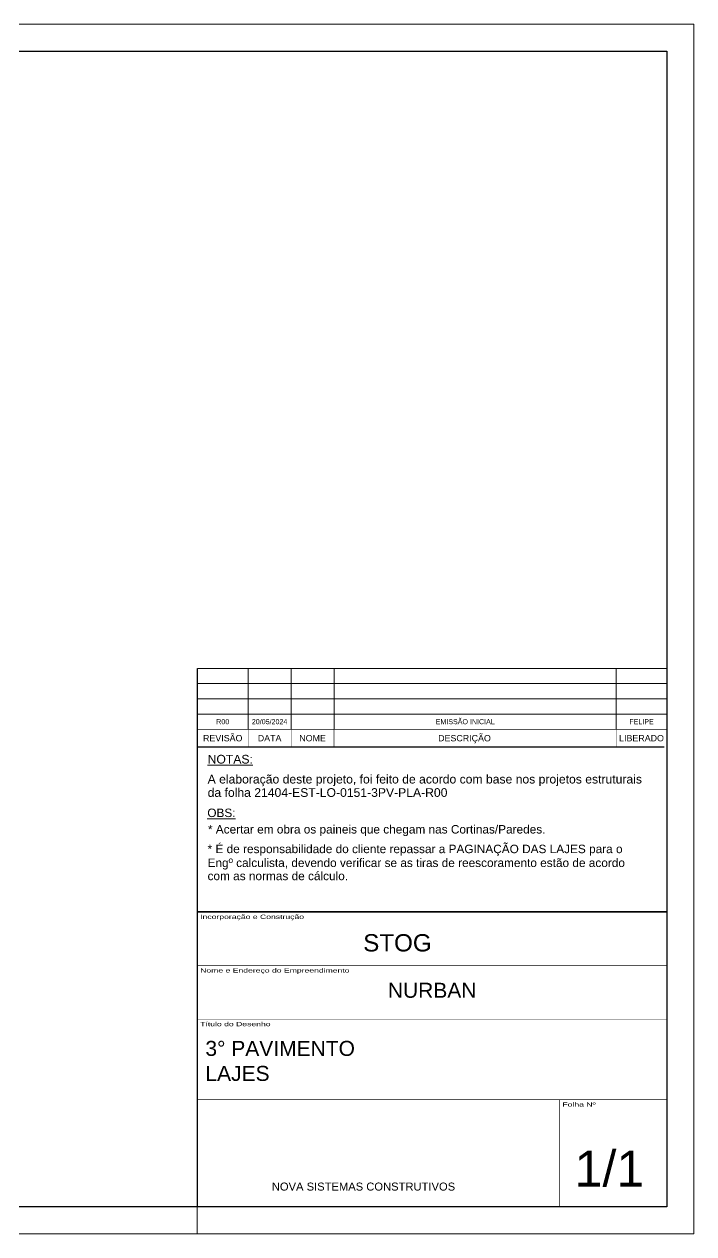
# Model space of a CAD drawing. Header units: millimetres. Extents: x 2431 to 6723, y 622 to 3369.
# Drawn here: x 5202 to 6723, y 622 to 3369 of the extents above; entities that cross this region are included whole.
import ezdxf
from ezdxf.enums import TextEntityAlignment as Align

# ---------------------------------------------------------------- set-up
doc = ezdxf.new("R2010")
doc.units = ezdxf.units.MM
for name, color, linetype, lineweight in [('CARIMBO', 255, 'Continuous', 9), ('FOLHA', 255, 'Continuous', 5), ('Folhas', 255, 'Continuous', 9)]:
    doc.layers.add(name, color=color, linetype=linetype, lineweight=lineweight)
doc.styles.add('ARIAL', font='arial.ttf')
doc.styles.add('Tecnologia', font='')
doc.styles.add('VERDANA', font='verdana.ttf', dxfattribs={"oblique": 15})
doc.styles.get('Tecnologia').set_extended_font_data('Forgotten Futurist')

# ---------------------------------------------------------------- blocks, each defined once
blk = doc.blocks.new('Carimbo Laje')
at = {"layer": 'CARIMBO', "color": 30}
for points, const_width in [([(124981.9, 144853.7), (123684.7, 144853.7), (123684.7, 144038.4)], 4.45), ([(123684.7, 144705.5), (124981.9, 144705.5)], 1.48), ([(123684.7, 144557.3), (124981.9, 144557.3)], 1.48), ([(123684.7, 144334.9), (124981.9, 144334.9)], 1.48), ([(124685.4, 144038.4), (124685.4, 144334.9)], 1.48), ([(123684.7, 144038.4), (124981.9, 144038.4)], 1.48)]:
    blk.add_lwpolyline(points, dxfattribs=dict(at, const_width=const_width))
at = {"color": 0, "linetype": 'Continuous', "ltscale": 5, "style": 'ARIAL'}
blk.add_text('NOVA SISTEMAS CONSTRUTIVOS', height=22.118, dxfattribs=at).set_placement((123890.4, 144083.7))
at = {"color": 7, "style": 'ARIAL'}
blk.add_attdef('INCORPORAÇÃO_E_CONTRUÇÃO', text='', height=45.7, dxfattribs=at).set_placement((124364.7, 144777.9), align=Align.MIDDLE_CENTER)
blk.add_attdef('NOME_DA_OBRA', text='', height=41.5, dxfattribs=at).set_placement((124333.3, 144616.6), align=Align.CENTER)
for tag, p in [('PAVIMENTO', (123706.9, 144455.9)), ('TIPO_DE_PROJETO', (123706.9, 144386.8))]:
    blk.add_attdef(tag, p, '', height=41.5, dxfattribs=at)
at = {"color": 7, "style": 'ARIAL', "oblique": 10}
blk.add_attdef('FOLHA_Nº', text='', height=111.2, dxfattribs=at).set_placement((124832.8, 144149.1), align=Align.CENTER)
at = {"layer": 'CARIMBO', "color": 7, "style": 'VERDANA'}
blk.add_attdef('ENDEREÇO', text='', height=14.8, dxfattribs=at).set_placement((124333.3, 144572.1), align=Align.CENTER)
at = {"layer": 'Folhas', "style": 'Tecnologia', "width": 1.5}
for s, p in [('Incorporação e Construção', (123692.5, 144846.3)), ('Nome e Endereço do Empreendimento', (123692.5, 144698.1)), ('Título do Desenho', (123692.5, 144549.8)), ('Folha Nº', (124693.1, 144327.5))]:
    blk.add_text(s, height=11.86, dxfattribs=at).set_placement(p, align=Align.TOP_LEFT)
blk = doc.blocks.new('Revisão Carimbo')
at = {"color": 30}
for p, q in [((0, 155), (925, 155)), ((100, 35), (100, 155)), ((184.66, 35), (184.66, 155)), ((269.32, 35), (269.32, 155)), ((825, 35), (825, 155)), ((0, 125), (925, 125)), ((0, 95), (925, 95)), ((0, 65), (925, 65))]:
    blk.add_line(p, q, dxfattribs=at)
for points, const_width in [([(0, 0), (0, 155)], 3), ([(0, 35), (925, 35)], 1), ([(100, 35), (100, 0)], 1), ([(184.66, 35), (184.66, 0)], 1), ([(269.32, 35), (269.32, 0)], 1), ([(825, 35), (825, 0)], 1), ([(0, 0), (920, 0)], 3)]:
    blk.add_lwpolyline(points, dxfattribs=dict(at, const_width=const_width))
at = {"color": 7, "style": 'ARIAL'}
for s, p in [('REVISÃO', (50, 17.5)), ('NOME', (226.99, 17.5)), ('DESCRIÇÃO', (526.27, 17.5)), ('LIBERADO', (875, 17.5)), ('DATA', (142.33, 17.5))]:
    blk.add_text(s, height=12.5, dxfattribs=at).set_placement(p, align=Align.MIDDLE_CENTER)
at = {"layer": 'CARIMBO', "color": 7, "style": 'ARIAL'}
for tag, p in [('REVISÃO_03', (50, 140)), ('DATA', (142.33, 140)), ('NOME', (226.99, 140)), ('LIBERADO', (875, 140)), ('REVISÃO_02', (50, 110)), ('DATA', (142.33, 110)), ('NOME', (226.99, 110)), ('LIBERADO', (875, 110)), ('REVISÃO_01', (50, 80)), ('DATA', (142.33, 80)), ('NOME', (226.99, 80)), ('LIBERADO', (875, 80)), ('REVISÃO_00', (50, 50)), ('DATA', (142.33, 50)), ('NOME', (226.99, 50)), ('LIBERADO', (875, 50))]:
    blk.add_attdef(tag, text='', height=10, dxfattribs=at).set_placement(p, align=Align.MIDDLE_CENTER)
for p in [(279.32, 140), (279.32, 110), (279.32, 80), (279.32, 50)]:
    blk.add_attdef('DESCRIÇÃO', text='', height=10, dxfattribs=at).set_placement(p, align=Align.MIDDLE_LEFT)

msp = doc.modelspace()

# ---------------------------------------------------------------- linework, layer by layer
at = {"color": 30}
for p, q in [((2583.08, 3308.47), (6661.56, 3308.47)), ((6661.56, 3308.47), (6661.56, 682.63)), ((6661.56, 682.63), (2583.08, 682.63))]:
    msp.add_line(p, q, dxfattribs=at)
at = {"layer": 'CARIMBO', "color": 30, "const_width": 3.65}
msp.add_lwpolyline([(5595.39, 1352.8), (5595.39, 1727.42)], dxfattribs=at)
at = {"layer": 'FOLHA'}
for p, q in [((2430.67, 3369.43), (6722.53, 3369.43)), ((6722.53, 3369.43), (6722.53, 621.67)), ((5594.7, 682.63), (5594.7, 621.67)), ((6722.53, 621.67), (2430.67, 621.67))]:
    msp.add_line(p, q, dxfattribs=at)

# ---------------------------------------------------------------- block references
at = {"layer": 'CARIMBO', "color": 1}
ref = msp.add_blockref('Revisão Carimbo', (5595.39, 1727.42), dxfattribs=dict(at, xscale=1.152505138133646, yscale=1.152505138133646, zscale=1.152505138133646))
ref.add_attrib('REVISÃO_00', 'R00', dxfattribs={"color": 1, "height": 11.525, "style": 'ARIAL'}).set_placement((5653.01, 1785.05), align=Align.MIDDLE_CENTER)
ref.add_attrib('DATA', '20/05/2024', dxfattribs={"color": 1, "height": 11.525, "style": 'ARIAL'}).set_placement((5759.43, 1785.05), align=Align.MIDDLE_CENTER)
ref.add_attrib('DESCRIÇÃO', '                                                 EMISSÃO INICIAL', dxfattribs={"color": 1, "height": 11.5251, "style": 'ARIAL'}).set_placement((5917.31, 1785.05), align=Align.MIDDLE_LEFT)
ref.add_attrib('LIBERADO', 'FELIPE', dxfattribs={"color": 1, "height": 11.525, "style": 'ARIAL'}).set_placement((6603.83, 1785.05), align=Align.MIDDLE_CENTER)
at = {"layer": 'CARIMBO', "linetype": 'ByBlock'}
ref = msp.add_blockref('Carimbo Laje', (-96062.86, -117704.6), dxfattribs=dict(at, xscale=0.8219144908905698, yscale=0.8219144908905698, zscale=0.8219144908905698))
ref.add_attrib('FOLHA_Nº', '  1/1', (6388.66, 729.12), dxfattribs={"layer": '0', "height": 81.442, "style": 'ARIAL'})
ref.add_attrib('TIPO_DE_PROJETO', 'LAJES', (5613.67, 968.98), dxfattribs={"layer": '0', "height": 34.118, "style": 'ARIAL'})
ref.add_attrib('PAVIMENTO', '3° PAVIMENTO', (5613.67, 1025.82), dxfattribs={"layer": '0', "height": 34.1176, "style": 'ARIAL'})
ref.add_attrib('NOME_DA_OBRA', 'NURBAN', dxfattribs={"layer": '0', "height": 34.118, "style": 'ARIAL'}).set_placement((6128.48, 1157.84), align=Align.CENTER)
ref.add_attrib('INCORPORAÇÃO_E_CONTRUÇÃO', 'STOG', dxfattribs={"layer": '0', "height": 39.265, "style": 'ARIAL'}).set_placement((6049.65, 1302.33), align=Align.TOP_CENTER)

# ---------------------------------------------------------------- texts
at = {"layer": 'CARIMBO', "style": 'ARIAL'}
for s, height, p in [('%%UNOTAS:', 19.751, (5618.79, 1689.9)), ('A elaboração deste projeto, foi feito de acordo com base nos projetos estruturais', 19.7506, (5618.79, 1644.58)), ('da folha 21404-EST-LO-0151-3PV-PLA-R00', 19.7506, (5618.79, 1614.2)), ('%%UOBS:', 19.202, (5618.04, 1568.35)), ('* Acertar em obra os paineis que chegam nas Cortinas/Paredes.', 19.2019, (5619.4, 1530.95)), ('* É de responsabilidade do cliente repassar a PAGINAÇÃO DAS LAJES para o', 19.2019, (5618.58, 1486.35)), ('Engº calculista, devendo verificar se as tiras de reescoramento estão de acordo', 19.2019, (5618.58, 1454.88)), ('com as normas de cálculo.', 19.2019, (5618.58, 1424.93))]:
    msp.add_text(s, height=height, dxfattribs=at).set_placement(p)

doc.saveas('drawing.dxf')
